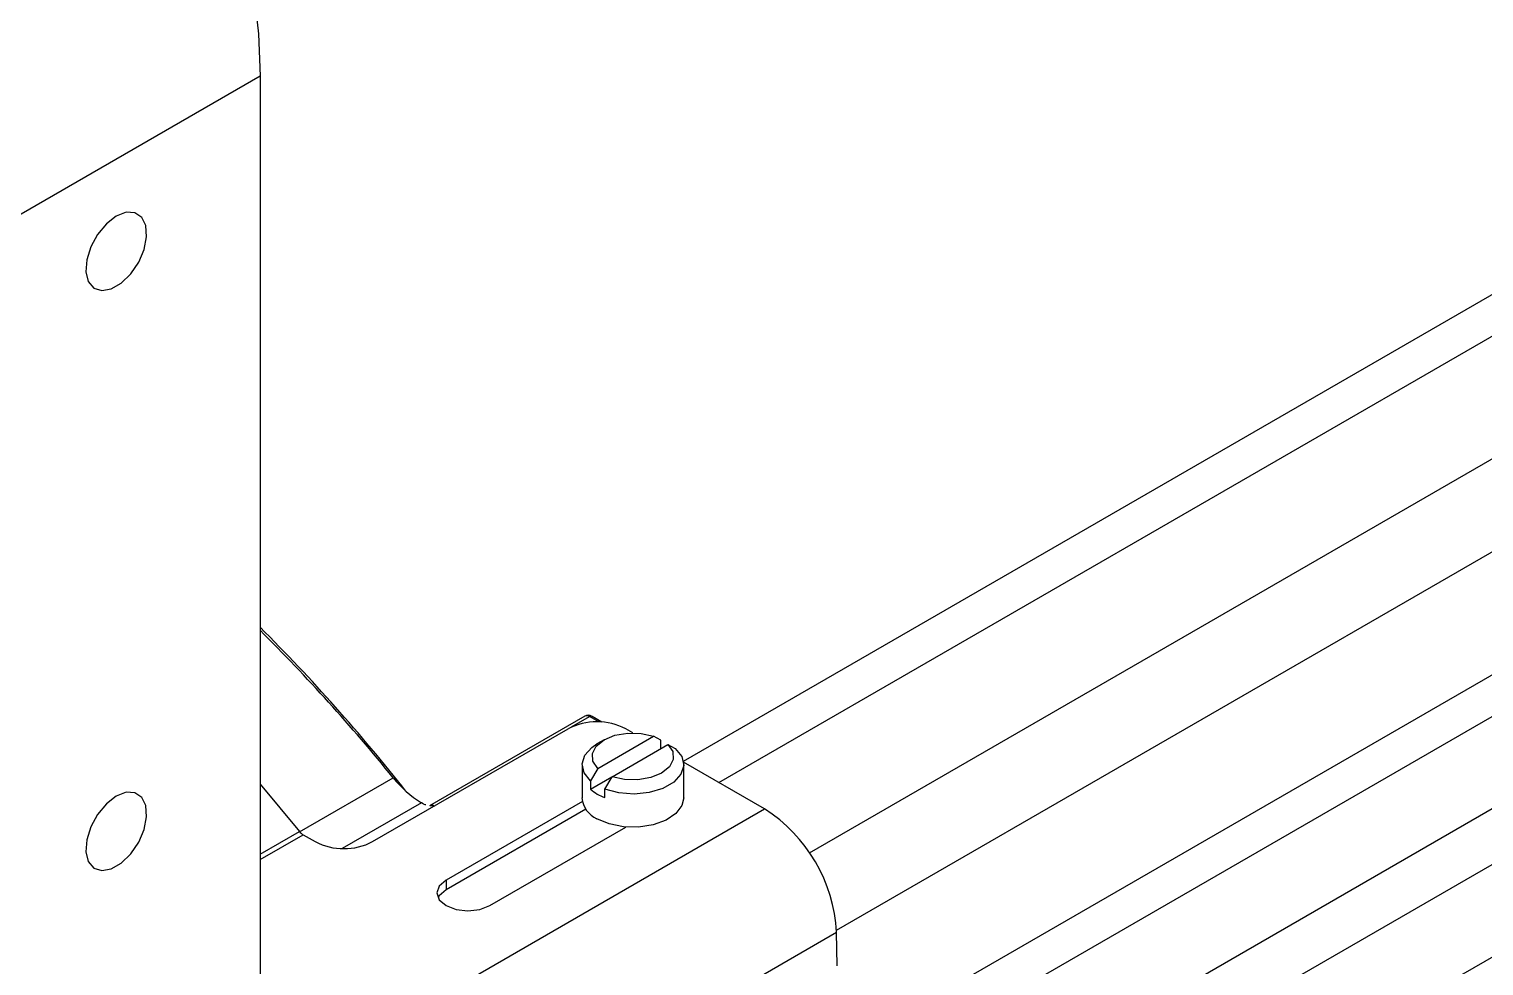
# Model space of a CAD drawing. Extents: x 6 to 134, y 1 to 99.
# Drawn here: x 20.308 to 24.779, y 15.704 to 18.584 of the extents above; entities that cross this region are included whole.
import ezdxf

# ---------------------------------------------------------------- set-up
doc = ezdxf.new("R2010")
doc.units = 0
doc.header["$MEASUREMENT"] = 0
doc.layers.add('OBJECT', color=7, linetype='CONTINUOUS')

msp = doc.modelspace()

# ---------------------------------------------------------------- linework, layer by layer
at = {"layer": 'OBJECT'}
for p, q in [((22.3187, 16.3338), (32.8256, 22.3993)), ((22.4274, 16.2683), (32.6402, 22.164)), ((22.7061, 16.0518), (32.8638, 21.9157)), ((22.7894, 15.8141), (32.9877, 21.7014)), ((22.2744, 15.011), (33.3873, 21.4263)), ((22.5115, 15.2761), (33.1163, 21.3981)), ((22.3357, 14.7632), (33.4868, 21.2006)), ((21.018, 18.439), (20.1341, 17.9288)), ((21.018, 18.439), (21.018, 11.5714)), ((22.0156, 16.4722), (21.5387, 16.1969)), ((21.9753, 16.4387), (22.0307, 16.4706)), ((22.059, 16.4543), (22.0307, 16.4706)), ((22.0685, 16.4539), (22.0382, 16.4714)), ((22.4227, 14.6416), (25.5925, 16.4714)), ((21.3638, 16.0863), (21.9649, 16.4333)), ((22.0559, 16.3113), (22.2275, 16.4104)), ((22.1638, 16.4205), (22.1417, 16.4333)), ((22.25, 16.398), (22.2275, 16.4104)), ((22.075, 16.3993), (22.0531, 16.3866)), ((22.0997, 16.286), (22.2713, 16.3851)), ((22.25, 16.3727), (22.25, 16.398)), ((22.2713, 16.3851), (22.2938, 16.3727)), ((22.0073, 16.3229), (22.0073, 16.2206)), ((22.5683, 16.187), (22.3192, 16.3308)), ((22.3198, 16.2206), (22.3198, 16.3229)), ((21.1394, 16.1169), (21.427, 16.2829)), ((22.0559, 16.3113), (22.0334, 16.273)), ((22.0334, 16.2473), (22.0993, 16.2854)), ((22.0772, 16.2477), (22.0997, 16.286)), ((22.622, 14.4723), (25.7918, 16.3022)), ((21.018, 16.2626), (21.1389, 16.1176)), ((22.0334, 16.273), (22.0334, 16.2473)), ((22.0772, 16.222), (22.0772, 16.2477)), ((21.2248, 15.4114), (22.5683, 16.187)), ((21.5142, 16.206), (21.2703, 16.0652)), ((21.5194, 16.203), (21.5142, 16.206)), ((22.0085, 16.2095), (21.5894, 15.9675)), ((22.0191, 16.1862), (21.5894, 15.9381)), ((21.018, 16.0478), (21.1389, 16.1176)), ((21.018, 16.0313), (21.1501, 16.1076)), ((21.1501, 16.1076), (21.1871, 16.0863)), ((21.7238, 15.89), (22.1418, 16.1313)), ((21.5894, 15.9675), (21.5894, 15.9381)), ((21.4461, 15.0325), (22.7896, 15.8081)), ((22.7911, 15.7045), (22.7896, 15.8081))]:
    msp.add_line(p, q, dxfattribs=at)
at = {"layer": 'OBJECT', "flags": 128}
for points in [[(19.8244, 20.5064), (19.9345, 20.437), (20.0437, 20.3563), (20.151, 20.2652), (20.2555, 20.1644), (20.3564, 20.0548), (20.4527, 19.9372), (20.5437, 19.8128), (20.6285, 19.6825), (20.7064, 19.5474), (20.7769, 19.4088), (20.8392, 19.2678), (20.8928, 19.1256), (20.9374, 18.9835), (20.9724, 18.8425), (20.9976, 18.704), (21.0129, 18.5692), (21.018, 18.439)], [(20.576, 18.0088), (20.5456, 17.9853), (20.5185, 17.9527), (20.4976, 17.9145), (20.4852, 17.8747), (20.4826, 17.8377), (20.4902, 17.8076), (20.5071, 17.7875), (20.5314, 17.7797), (20.5606, 17.785), (20.5914, 17.8028), (20.6206, 17.8312), (20.645, 17.8671), (20.6618, 17.9066), (20.6694, 17.9455), (20.6668, 17.9796), (20.6545, 18.005), (20.6336, 18.0192), (20.6064, 18.0205), (20.576, 18.0088)], [(22.0559, 16.3113), (22.041, 16.3335), (22.0393, 16.3572), (22.0511, 16.38), (22.075, 16.3993), (22.1085, 16.4131), (22.148, 16.4199), (22.1891, 16.419), (22.2275, 16.4104)], [(22.0334, 16.273), (22.0135, 16.2979), (22.0074, 16.325), (22.0157, 16.352), (22.0376, 16.3762), (22.0531, 16.3866)], [(22.2938, 16.3727), (22.3137, 16.3479), (22.3198, 16.3207), (22.3115, 16.2938), (22.2896, 16.2695), (22.256, 16.2502), (22.214, 16.2375), (22.1673, 16.2327), (22.1203, 16.2362), (22.0772, 16.2477)], [(22.2713, 16.3851), (22.2862, 16.3629), (22.2879, 16.3392), (22.2761, 16.3164), (22.2521, 16.2971), (22.2186, 16.2832), (22.1792, 16.2764), (22.1381, 16.2774), (22.0997, 16.286)], [(20.576, 16.2263), (20.5456, 16.2028), (20.5185, 16.1702), (20.4976, 16.132), (20.4852, 16.0922), (20.4826, 16.0552), (20.4902, 16.0251), (20.5071, 16.005), (20.5314, 15.9972), (20.5606, 16.0024), (20.5914, 16.0203), (20.6206, 16.0487), (20.645, 16.0846), (20.6618, 16.1241), (20.6694, 16.163), (20.6668, 16.1971), (20.6545, 16.2225), (20.6336, 16.2367), (20.6064, 16.238), (20.576, 16.2263)], [(21.5194, 16.203), (21.5248, 16.2006), (21.5269, 16.2002)], [(21.5404, 16.1978), (21.5537, 16.1954), (21.5539, 16.1954)], [(22.3198, 16.2206), (22.3145, 16.1973), (22.2959, 16.1726), (22.2655, 16.1522), (22.2261, 16.1379), (22.1811, 16.131), (22.1345, 16.132), (22.0906, 16.1409), (22.0531, 16.1568)], [(21.5894, 15.9675), (21.5688, 15.9497), (21.5616, 15.9287), (21.5688, 15.9077), (21.5894, 15.89), (21.6202, 15.8781), (21.6566, 15.8739), (21.6929, 15.8781), (21.7238, 15.89)], [(21.5894, 15.9381), (21.5688, 15.9203), (21.5651, 15.914)]]:
    msp.add_lwpolyline(points, dxfattribs=at)
at = {"layer": 'OBJECT'}
for centre, radius, start, end in [((17.0025, 12.7224), 5.684, 38.249, 45.0543), ((17.0249, 12.7187), 5.6641, 38.9958, 45.1728), ((22.0533, 16.2627), 0.1921, 62.6097, 117.3904), ((22.0266, 16.4546), 0.0204, 55.3283, 121.7691), ((22.0351, 16.4649), 0.00721, 64.1406, 127.1719), ((21.6816, 16.4837), 0.3242, 218.2609, 238.9192), ((22.1275, 16.3597), 0.1466, 230.059, 249.9463), ((21.545, 16.1838), 0.0145, 54.9155, 115.426), ((22.0836, 16.227), 0.0766, 184.8261, 246.4938), ((22.3081, 15.781), 0.4822, 3.2297, 57.3477), ((21.1716, 16.1432), 0.0416, 218.1048, 238.9058), ((21.2755, 16.2569), 0.1921, 242.6097, 297.3904)]:
    msp.add_arc(centre, radius, start, end, dxfattribs=at)
msp.add_ellipse((22.0309, 16.4459), major_axis=(-0.0154, 0.0262), ratio=0.572255, start_param=5.493524, end_param=6.278841, dxfattribs=at)

doc.saveas('drawing.dxf')
